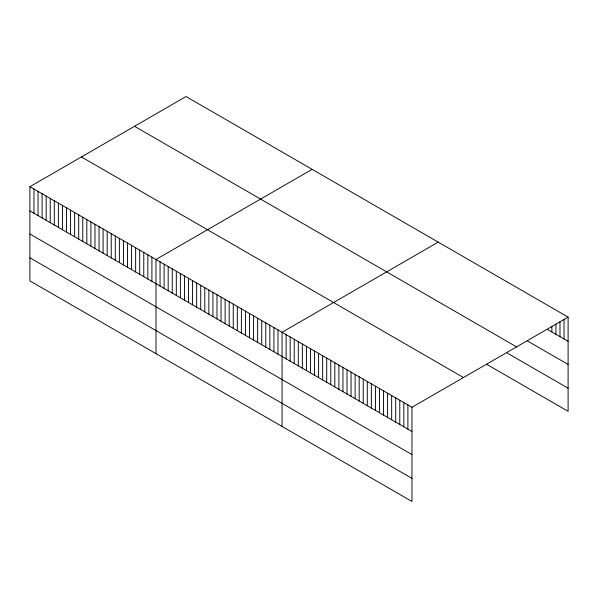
<?xml version="1.0" encoding="UTF-8"?>
<svg xmlns="http://www.w3.org/2000/svg" width="598" height="598" viewBox="0 0 598 598"><rect width="100%" height="100%" fill="white"/><g stroke="black" fill="none" stroke-linecap="round" stroke-linejoin="round"><path stroke-width="0.9" d="M29.9 186.696L411.955 407.275L411.955 501.453L29.9 280.873L29.9 186.696L186.045 96.547L568.1 317.127L568.1 411.304L486.914 364.429M312.126 169.339L155.981 259.487L155.981 353.665M438.199 242.13L282.054 332.279L282.054 426.456M411.955 407.275L568.1 317.127M547.805 329.618L568.1 341.331M527.503 340.987L568.1 364.421M134.52 126.298L516.575 346.877M507.209 353.059L568.1 388.214M81.425 156.945L463.48 377.525M29.9 210.907L411.955 431.487M29.9 233.997L411.955 454.577M29.9 257.783L411.955 478.363M564.041 319.437L564.041 338.991M559.982 321.746L559.982 336.644M555.923 324.064L555.923 334.304M551.864 326.373L551.864 331.957M407.896 404.928L407.896 429.14M403.837 402.589L403.837 426.8M399.778 400.241L399.778 424.453M395.719 397.902L395.719 422.106M391.66 395.555L391.66 419.766M387.601 393.215L387.601 417.419M383.542 390.868L383.542 415.079M379.483 388.528L379.483 412.732M375.424 386.181L375.424 410.392M371.358 383.841L371.358 408.045M367.299 381.494L367.299 405.706M363.24 379.154L363.24 403.358M359.181 376.807L359.181 401.019M355.122 374.46L355.122 398.672M351.063 372.12L351.063 396.332M347.004 369.773L347.004 393.985M342.946 367.434L342.946 391.645M338.887 365.086L338.887 389.298M334.828 362.747L334.828 386.958M330.769 360.4L330.769 384.611M326.71 358.06L326.71 382.264M322.651 355.713L322.651 379.924M318.592 353.373L318.592 377.577M314.533 351.026L314.533 375.238M310.474 348.686L310.474 372.89M306.415 346.339L306.415 370.551M302.356 344L302.356 368.204M298.297 341.652L298.297 365.864M294.231 339.305L294.231 363.517M290.172 336.966L290.172 361.177M286.113 334.618L286.113 358.83M277.988 329.932L277.988 354.143M273.921 327.584L273.921 351.788M269.855 325.237L269.855 349.441M265.789 322.883L265.789 347.094M261.722 320.535L261.722 344.747M257.656 318.188L257.656 342.4M253.589 315.841L253.589 340.053M249.523 313.494L249.523 337.706M245.457 311.147L245.457 335.358M241.383 308.8L241.383 333.004M237.316 306.453L237.316 330.657M233.25 304.098L233.25 328.309M229.184 301.751L229.184 325.962M225.117 299.404L225.117 323.615M221.051 297.057L221.051 321.268M216.984 294.709L216.984 318.921M212.918 292.362L212.918 316.574M208.851 290.015L208.851 314.219M204.785 287.668L204.785 311.872M200.719 285.313L200.719 309.525M196.645 282.966L196.645 307.178M192.578 280.619L192.578 304.831M188.512 278.272L188.512 302.483M184.446 275.925L184.446 300.136M180.379 273.578L180.379 297.789M176.313 271.23L176.313 295.434M172.246 268.883L172.246 293.087M168.18 266.529L168.18 290.74M164.114 264.181L164.114 288.393M160.047 261.834L160.047 286.046M151.914 257.14L151.914 281.352M147.841 254.793L147.841 279.004M143.774 252.446L143.774 276.65M139.708 250.099L139.708 274.303M135.641 247.744L135.641 271.955M131.575 245.397L131.575 269.608M127.509 243.05L127.509 267.261M123.442 240.702L123.442 264.914M119.376 238.355L119.376 262.567M115.309 236.008L115.309 260.22M111.243 233.661L111.243 257.865M107.177 231.314L107.177 255.518M103.11 228.959L103.11 253.171M99.036 226.612L99.036 250.824M94.97 224.265L94.97 248.476M90.903 221.918L90.903 246.129M86.837 219.571L86.837 243.782M82.771 217.224L82.771 241.435M78.704 214.876L78.704 239.08M74.638 212.529L74.638 236.733M70.571 210.175L70.571 234.386M66.505 207.827L66.505 232.039M62.439 205.48L62.439 229.692M58.372 203.133L58.372 227.345M54.306 200.786L54.306 224.998M50.232 198.439L50.232 222.65M46.166 196.092L46.166 220.296M42.099 193.745L42.099 217.949M38.033 191.39L38.033 215.601M33.966 189.043L33.966 213.254"/></g></svg>
